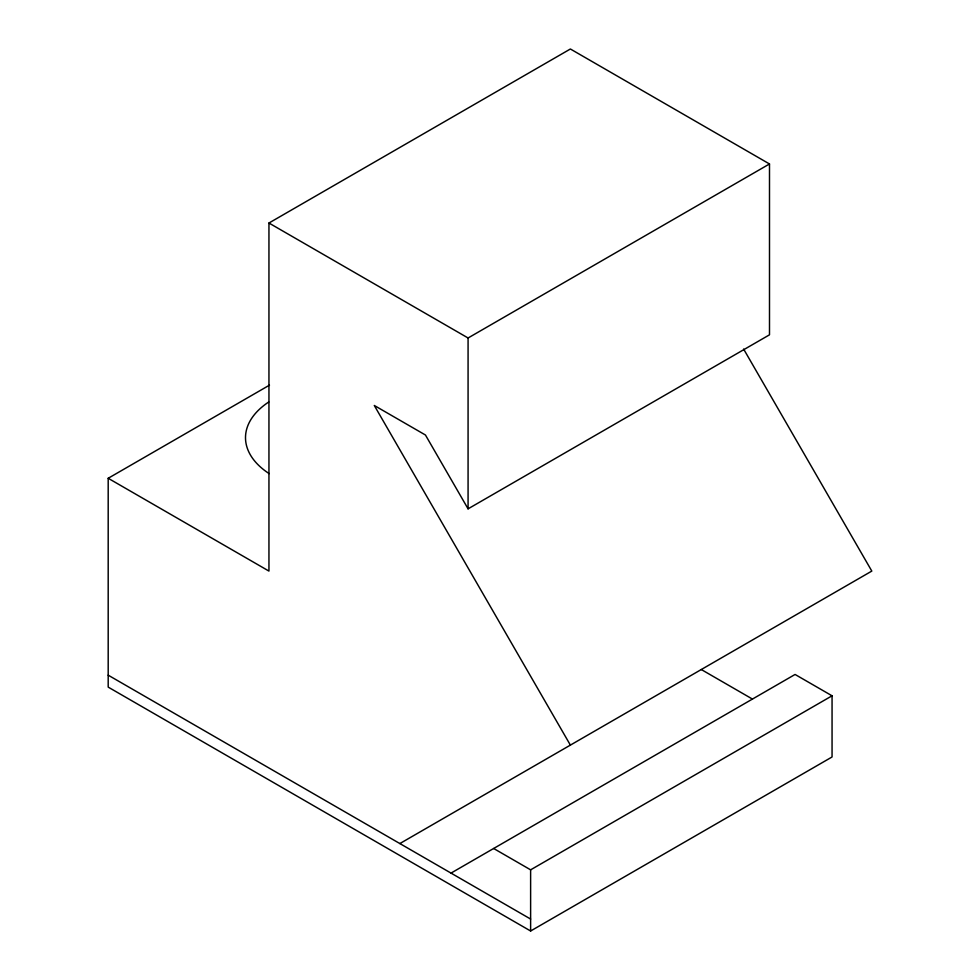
<?xml version="1.0" encoding="UTF-8"?>
<svg xmlns="http://www.w3.org/2000/svg" width="980" height="980" viewBox="0 0 980 980"><rect width="100%" height="100%" fill="white"/><g stroke="black" fill="none" stroke-linecap="round" stroke-linejoin="round"><path stroke-width="1.47" d="M451.021 873.094L795.074 674.461L832.057 695.8L832.057 756.977L530.621 931L108.192 687.115L108.192 478.277L268.949 571.083L268.949 223.024L570.385 49L769.496 163.966L769.496 334.817L468.073 508.841L425.443 435.01L374.287 405.475L570.385 745.119M108.192 478.277L269.488 385.152M268.949 223.024L468.073 337.99L769.496 163.966M399.865 843.56L871.808 571.083L743.624 349.064M493.651 848.484L530.621 869.836L832.057 695.8M701.3 669.536L752.444 699.071M108.192 675.171L530.621 919.056M530.621 869.836L530.621 931M468.073 337.99L468.073 508.841M269.145 473.61A93.786 54.145 0 0 1 268.74 401.996"/></g></svg>
